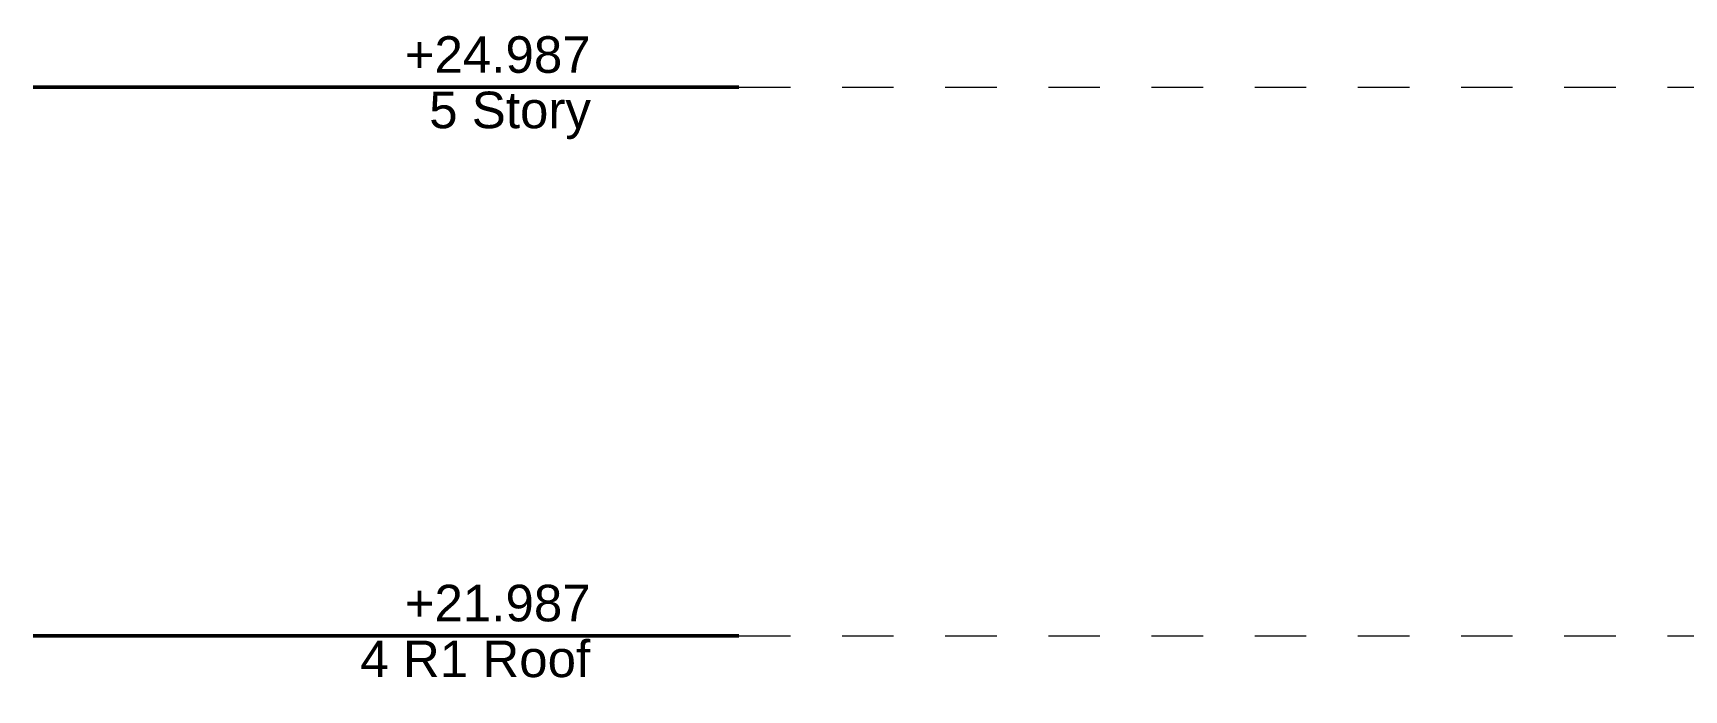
# Model space of a CAD drawing. Header units: millimetres. Extents: x -46169 to 153589, y -86316 to 18123.
# Drawn here: x 101134 to 110167, y -67016 to -63423 of the extents above; entities that cross this region are included whole.
import ezdxf

# ---------------------------------------------------------------- set-up
doc = ezdxf.new("R2010")
doc.units = ezdxf.units.MM
doc.header["$MEASUREMENT"] = 0
doc.linetypes.add('Dashed', pattern=[2822.222233, 1411.111116, -1411.111116])
doc.linetypes.add('Wipeout_Contour', pattern=[1000, 0, -1000])
doc.layers.add('0_Pen_No__105', color=7, linetype='Continuous', lineweight=15, true_color=0xa6a6a6)
doc.layers.add('0_Pen_No__25', color=7, linetype='Continuous', lineweight=50, true_color=0x2a2a2a)
doc.layers.add('0_Pen_No__6', color=7, linetype='Continuous', lineweight=35)
doc.styles.add('GENERATED_STYLE_1', font='')
doc.styles.get('GENERATED_STYLE_1').set_extended_font_data('Swis721 BT')

# ---------------------------------------------------------------- blocks, each defined once
blk = doc.blocks.new('A06 Atria & End Elevation_STORY_MARKER', base_point=(95125.2, -82919.8))
at = {"layer": '0_Pen_No__105', "linetype": 'Dashed', "ltscale": 0.2}
for p, q in [((104996.2, -63719.8), (113817.9, -63719.8)), ((104996.2, -66719.8), (113817.9, -66719.8))]:
    blk.add_line(p, q, dxfattribs=at)
at = {"layer": '0_Pen_No__25', "linetype": 'Continuous'}
for p, q in [((104996.2, -63719.8), (104896.2, -63719.8)), ((104996.2, -66719.8), (104896.2, -66719.8))]:
    blk.add_line(p, q, dxfattribs=at)
at = {"color": 254, "linetype": 'Wipeout_Contour', "lineweight": 0, "ltscale": 484364.027322}
blk.add_wipeout([(101134.2, -63423.3), (101134.2, -64016.2), (104796.2, -64016.2), (104796.2, -63423.3)], dxfattribs=at)
at = {"color": 254, "linetype": 'Wipeout_Contour', "lineweight": 0, "ltscale": 490785.686139}
blk.add_wipeout([(101134.2, -66423.3), (101134.2, -67016.2), (104796.2, -67016.2), (104796.2, -66423.3)], dxfattribs=at)
at = {"layer": '0_Pen_No__25', "linetype": 'Continuous'}
for p, q in [((101134.2, -63719.8), (104196.2, -63719.8)), ((104596.2, -63719.8), (104196.2, -63719.8)), ((104596.2, -63719.8), (104796.2, -63719.8)), ((104896.2, -63719.8), (104796.2, -63719.8)), ((101134.2, -66719.8), (104196.2, -66719.8)), ((104596.2, -66719.8), (104196.2, -66719.8)), ((104596.2, -66719.8), (104796.2, -66719.8)), ((104896.2, -66719.8), (104796.2, -66719.8))]:
    blk.add_line(p, q, dxfattribs=at)
at = {"layer": '0_Pen_No__6', "char_height": 200, "attachment_point": 1, "style": 'GENERATED_STYLE_1'}
for s, insert in [('\\A1;{\\fSwis721 BT|b0|i0|c0|p34;+24.987}', (103167.7, -63440.9)), ('\\A1;{\\fSwis721 BT|b0|i0|c0|p34;5 Story}', (103301.7, -63743.9)), ('\\A1;{\\fSwis721 BT|b0|i0|c0|p34;+21.987}', (103167.7, -66440.9)), ('\\A1;{\\fSwis721 BT|b0|i0|c0|p34;4 R1 Roof}', (102924.9, -66746.1))]:
    blk.add_mtext(s, dxfattribs=dict(at, insert=insert))

msp = doc.modelspace()

# ---------------------------------------------------------------- block references
at = {"linetype": 'Continuous', "lineweight": 0}
msp.add_blockref('A06 Atria & End Elevation_STORY_MARKER', (95125.2, -82919.8), dxfattribs=at)

doc.saveas('drawing.dxf')
